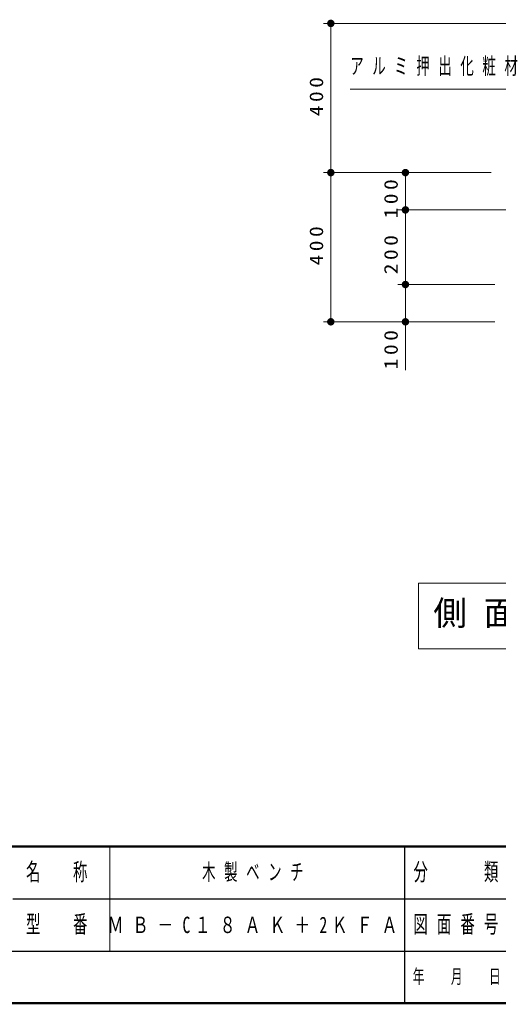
# Model space of a CAD drawing. Units: millimetres on the paper, scale 1:20. Extents: x -365 to 0, y -12 to 257.
# Drawn here: x -181.6 to -117.4, y 0 to 131.9 of the extents above; entities that cross this region are included whole.
import ezdxf

# ---------------------------------------------------------------- set-up
doc = ezdxf.new("R2010")
doc.units = ezdxf.units.MM
doc.layers.add('LY_1', color=7, linetype='Continuous', lineweight=25)
doc.layers.add('LY_2', color=7, linetype='Continuous', lineweight=13)
doc.styles.add('ＭＳ ゴシック', font='')
doc.styles.get('ＭＳ ゴシック').set_extended_font_data('MS Gothic')

# ---------------------------------------------------------------- blocks, each defined once
blk = doc.blocks.new('filled_dot')
at = {"color": 0, "linetype": 'Continuous', "lineweight": -2, "const_width": 1.25}
blk.add_lwpolyline([(-0.625, 0, 1), (0.625, 0, 1)], format="xyb", close=True, dxfattribs=at)

msp = doc.modelspace()

# ---------------------------------------------------------------- linework, layer by layer
at = {"layer": 'LY_1', "lineweight": 13}
for p, q in [((-116.375, 131.353), (-140.875, 131.353)), ((-139.875, 111.353), (-139.875, 131.353)), ((-118.375, 111.353), (-140.875, 111.353)), ((-139.875, 91.353), (-139.875, 111.353)), ((-118.375, 111.353), (-130.875, 111.353)), ((-129.875, 106.353), (-129.875, 111.353)), ((-115.375, 106.353), (-130.875, 106.353)), ((-129.875, 96.353), (-129.875, 106.353)), ((-117.875, 96.353), (-130.875, 96.353)), ((-129.875, 84.855), (-129.875, 96.353)), ((-117.875, 91.353), (-140.875, 91.353)), ((-128.131, 56.32), (-128.131, 47.52)), ((-80.331, 56.32), (-128.131, 56.32)), ((-128.131, 47.52), (-80.331, 47.52))]:
    msp.add_line(p, q, dxfattribs=at)
msp.add_lwpolyline([(-108.625, 118.106), (-112.957, 122.53), (-137.273, 122.53)], dxfattribs=at)
at = {"layer": 'LY_2', "lineweight": 50}
for p, q in [((-365, 21), (0, 21)), ((-365, 0), (0, 0))]:
    msp.add_line(p, q, dxfattribs=at)
at = {"layer": 'LY_2'}
msp.add_line((-169.5, 21), (-169.5, 7), dxfattribs=at)
at = {"layer": 'LY_2', "color": 211, "lineweight": 25}
for p, q in [((-130, 21), (-130, 0)), ((-182.5, 14), (-70, 14)), ((-237.5, 7), (0, 7))]:
    msp.add_line(p, q, dxfattribs=at)

# ---------------------------------------------------------------- block references
at = {"layer": 'LY_1', "lineweight": 13, "xscale": 0.4, "yscale": 0.4}
for p, rotation in [((-139.875, 131.353), 270), ((-139.875, 111.353), 270), ((-129.875, 111.353), 270), ((-129.875, 106.353), 270), ((-129.875, 106.353), 90), ((-129.875, 96.353), 270), ((-129.875, 96.353), 90), ((-139.875, 91.353), 90), ((-129.875, 91.353), 90)]:
    msp.add_blockref('filled_dot', p, dxfattribs=dict(at, rotation=rotation))

# ---------------------------------------------------------------- texts
at = {"layer": 'LY_1', "style": 'ＭＳ ゴシック'}
for s, insert, char_height, attachment_point in [('\\T1.64;\\W0.6;アルミ押出化粧材', (-137.273, 125.53), 2.199, 4), ('\\T1.5;側面図\\~S=1/20', (-104.231, 51.92), 3.299, 5), ('\\T1.64;\\W0.6;木製ベンチ', (-149.75, 17.5), 2.199, 5), ('\\T1.59;\\W0.7;ＭＢ－C１８ＡＫ＋2ＫＦＡ', (-149.75, 10.5), 2.199, 5)]:
    msp.add_mtext(s, dxfattribs=dict(at, insert=insert, char_height=char_height, attachment_point=attachment_point))
at = {"layer": 'LY_1', "char_height": 1.833, "attachment_point": 8, "rotation": 90, "style": 'ＭＳ ゴシック'}
for s, insert in [('\\T1.33;\\W1.15;400', (-140.875, 121.77)), ('\\T1.33;\\W1.15;100', (-130.875, 108.073)), ('\\T1.33;\\W1.15;400', (-140.875, 101.77)), ('\\T1.33;\\W1.15;200', (-130.875, 100.588)), ('\\T1.33;\\W1.15;100', (-130.875, 87.855))]:
    msp.add_mtext(s, dxfattribs=dict(at, insert=insert))
at = {"layer": 'LY_2', "color": 4, "attachment_point": 5, "style": 'ＭＳ ゴシック'}
for s, insert, char_height in [('\\T1.64;\\W0.6;名\u3000称', (-176, 17.5), 2.346), ('\\T1.64;\\W0.6;分\u3000\u3000類', (-122.5, 17.5), 2.346), ('\\T1.64;\\W0.6;型\u3000番', (-176, 10.5), 2.346), ('\\T1.64;\\W0.6;図面番号', (-122.5, 10.5), 2.346), ('\\T1.64;\\W0.6;年\u3000月\u3000日', (-122.5, 3.5), 1.906)]:
    msp.add_mtext(s, dxfattribs=dict(at, insert=insert, char_height=char_height))

doc.saveas('drawing.dxf')
